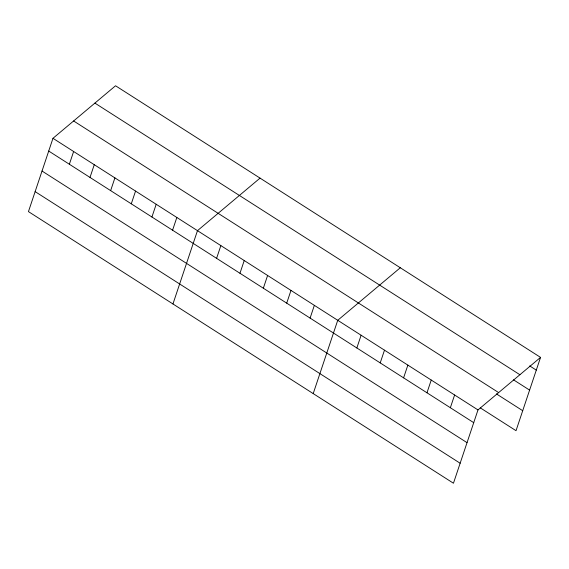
<?xml version="1.0" encoding="UTF-8"?>
<svg xmlns="http://www.w3.org/2000/svg" width="569" height="569" viewBox="0 0 569 569"><rect width="100%" height="100%" fill="white"/><g stroke="black" fill="none" stroke-linecap="round" stroke-linejoin="round"><path stroke-width="0.85" d="M52.974 138.31L28.45 211.611L453.457 483.23L477.988 409.929L540.55 357.389L115.543 85.77L52.974 138.31L477.988 409.929M69.361 164.242L73.621 151.503M90.002 177.436L94.262 164.697M110.642 190.622L114.91 177.884M131.29 203.816L135.55 191.077M151.93 217.009L156.191 204.271M172.578 230.203L176.838 217.465M172.955 303.96L197.479 230.658L260.04 178.118M216.597 258.333L220.857 245.602M239.969 273.276L244.229 260.538M263.347 288.213L267.608 275.474M286.719 303.156L290.979 290.418M310.098 318.092L314.358 305.354M313.206 393.599L337.737 320.297L400.299 267.757M356.848 347.972L361.109 335.233M380.22 362.908L384.488 350.17M403.599 377.852L407.859 365.113M426.97 392.788L431.238 380.049M450.349 407.731L454.61 394.993M540.55 357.389L516.026 430.69L480.229 407.817M529.711 365.924L536.29 370.127M94.895 103.103L519.902 374.729M513.53 379.843L529.604 390.114M73.621 120.969L498.636 392.589M496.41 393.897L522.712 410.704M48.714 151.048L473.728 422.667M42.028 171.034L467.035 442.654M35.136 191.625L460.15 463.244"/></g></svg>
